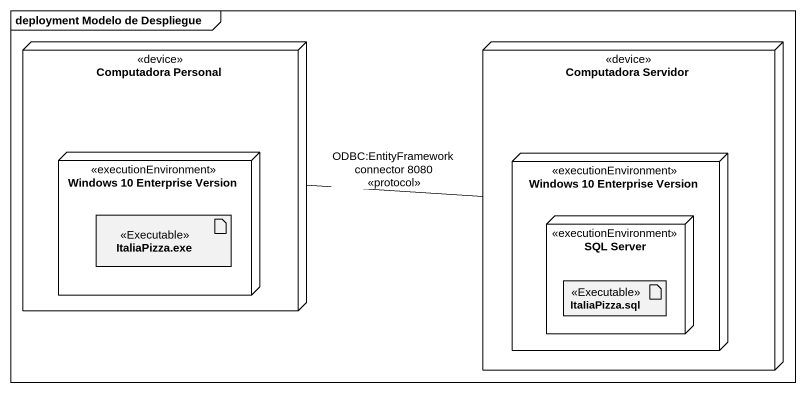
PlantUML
@startuml
mainframe deployment Modelo de Despliegue
node "Computadora Personal" as Computadora_Personal <<device>> {
  node "Windows 10 Enterprise Version" as Windows_10_Enterprise <<executionEnvironment>> {
    artifact "ItaliaPizza.exe" as ItaliaPizza_exe <<Executable>>
  }
}
node "Computadora Servidor" as Computadora_Servidor <<device>> {
  node "Windows 10 Enterprise Version" as Windows_10_Enterprise_2 <<executionEnvironment>> {
    node "SQL Server" as SQL_Server <<executionEnvironment>> {
      artifact "ItaliaPizza.sql" as ItaliaPizza_sql <<Executable>>
    }
  }
}
Computadora_Personal -right- Computadora_Servidor : ODBC:EntityFramework connector 8080\n<<protocol>>
@enduml
